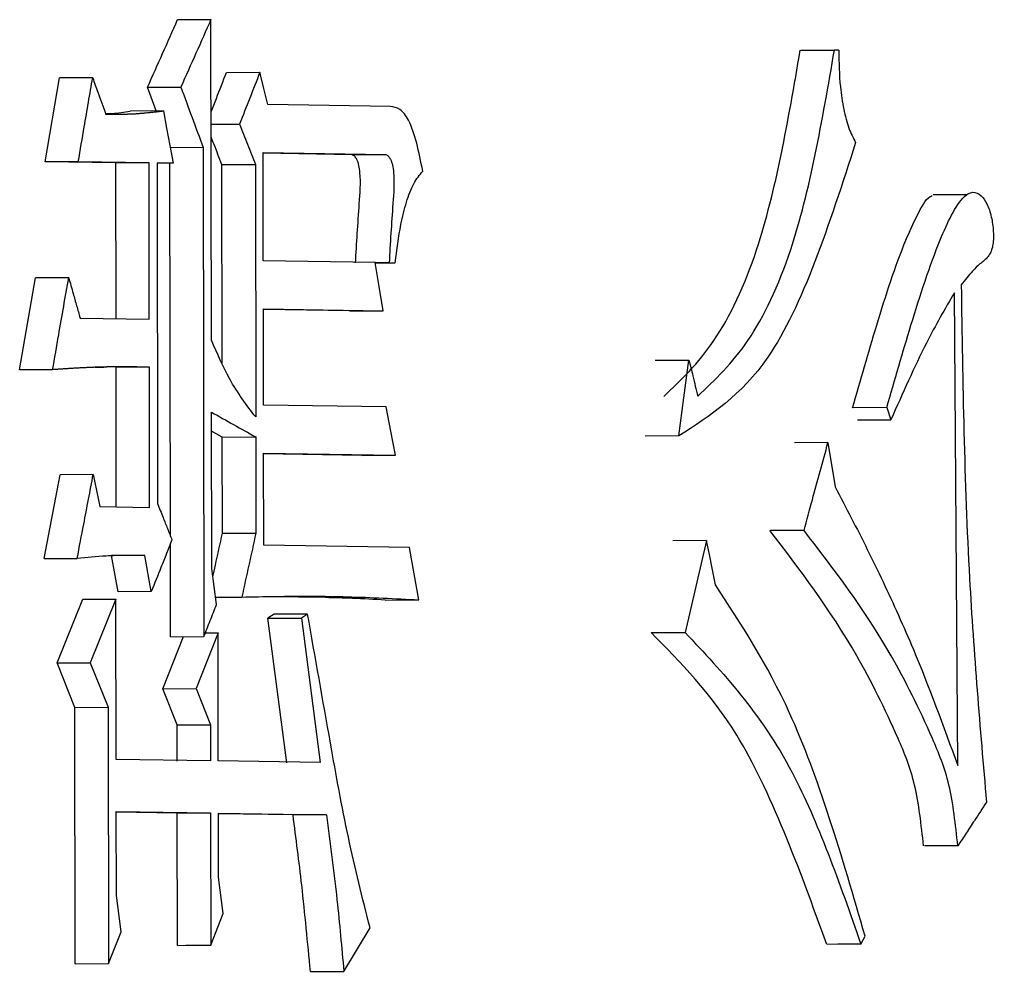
# Model space of a CAD drawing. Header units: millimetres. Extents: x 1726 to 4771, y 590 to 2743.
# Drawn here: x 3184.046 to 3186.674, y 958.613 to 961.183 of the extents above; entities that cross this region are included whole.
import ezdxf

# ---------------------------------------------------------------- set-up
doc = ezdxf.new("R2010")
doc.units = ezdxf.units.MM

msp = doc.modelspace()

# ---------------------------------------------------------------- linework, layer by layer
at = {"color": 7, "linetype": 'Continuous', "lineweight": 25}
for p, q in [((3184.4727, 961.1823), (3184.5627, 961.1828)), ((3184.5639, 960.3175), (3184.5627, 961.1828)), ((3186.1546, 961.0998), (3186.2451, 961.1003)), ((3186.2565, 961.1001), (3186.2451, 961.1003)), ((3184.1152, 960.7984), (3184.1541, 961.025)), ((3184.2436, 961.0255), (3184.1541, 961.025)), ((3184.6047, 961.0396), (3184.6948, 961.0401)), ((3184.3917, 960.9997), (3184.4816, 961.0002)), ((3184.4152, 960.9359), (3184.3917, 960.9997)), ((3185.0471, 960.9479), (3184.7161, 960.9532)), ((3184.293, 960.9289), (3184.2783, 960.9283)), ((3184.4343, 960.936), (3184.3445, 960.9355)), ((3184.5631, 960.8999), (3184.6398, 960.9003)), ((3184.5418, 960.837), (3184.4527, 960.8365)), ((3184.5418, 960.837), (3184.5437, 959.5173)), ((3184.7036, 960.8236), (3185.0348, 960.8183)), ((3184.704, 960.5315), (3184.7036, 960.8236)), ((3184.9442, 960.8178), (3184.7036, 960.8217)), ((3184.9442, 960.8178), (3185.0348, 960.8183)), ((3184.2047, 960.7989), (3184.1152, 960.7984)), ((3184.306, 960.7955), (3184.1152, 960.7984)), ((3184.3957, 960.796), (3184.2047, 960.7989)), ((3184.3957, 960.796), (3184.306, 960.7955)), ((3184.3066, 960.3755), (3184.306, 960.7955)), ((3184.3963, 960.3741), (3184.3957, 960.796)), ((3184.4604, 960.795), (3184.4173, 960.7956)), ((3184.4173, 960.7956), (3184.4186, 959.8762)), ((3184.4604, 960.795), (3184.4173, 960.7947)), ((3184.4534, 959.7887), (3184.4519, 960.7949)), ((3184.5923, 960.791), (3184.6825, 960.7915)), ((3184.5931, 960.2555), (3184.5923, 960.791)), ((3184.6825, 960.7915), (3184.6834, 960.11)), ((3186.6019, 960.7095), (3186.5114, 960.7091)), ((3185.0062, 960.5267), (3184.704, 960.5315)), ((3185.0435, 960.5261), (3185.0063, 960.5259)), ((3185.0064, 960.5255), (3185.0601, 960.5258)), ((3185.0435, 960.5261), (3185.0601, 960.5258)), ((3184.0461, 960.237), (3184.0894, 960.4851)), ((3184.1789, 960.4856), (3184.0894, 960.4851)), ((3186.5778, 959.1688), (3186.5686, 960.4453)), ((3184.7042, 960.4017), (3185.0271, 960.3966)), ((3184.7046, 960.1421), (3184.7042, 960.4017)), ((3184.9365, 960.3961), (3184.7042, 960.3998)), ((3184.9365, 960.3961), (3185.0271, 960.3966)), ((3184.2096, 960.377), (3184.3963, 960.3741)), ((3185.7617, 960.2632), (3185.8526, 960.2636)), ((3184.1355, 960.2375), (3184.0461, 960.237)), ((3184.3965, 960.2443), (3184.3068, 960.2438)), ((3184.3073, 959.8671), (3184.3068, 960.2438)), ((3184.3971, 959.8657), (3184.3965, 960.2443)), ((3185.0358, 960.1368), (3184.7046, 960.1421)), ((3186.3863, 960.135), (3186.296, 960.1346)), ((3186.3863, 960.135), (3186.3976, 960.1024)), ((3184.5648, 959.7009), (3184.5642, 960.1227)), ((3186.3074, 960.1019), (3186.3976, 960.1024)), ((3184.5934, 960.0554), (3184.5643, 960.0718)), ((3184.5934, 960.0554), (3184.6835, 960.0559)), ((3184.5938, 959.7958), (3184.5934, 960.0554)), ((3184.6835, 960.0559), (3184.6839, 959.7963)), ((3185.8255, 960.0586), (3185.7345, 960.0581)), ((3186.2276, 960.0406), (3186.1371, 960.0401)), ((3186.2276, 960.0406), (3186.2468, 959.9212)), ((3184.7048, 960.0123), (3185.0608, 960.0066)), ((3184.7051, 959.7635), (3184.7048, 960.0123)), ((3184.9702, 960.0061), (3184.7048, 960.0104)), ((3184.9702, 960.0061), (3185.0608, 960.0066)), ((3184.1123, 959.7276), (3184.1556, 959.9541)), ((3184.2451, 959.9546), (3184.1556, 959.9541)), ((3184.2451, 959.9546), (3184.2627, 959.8678)), ((3184.2627, 959.8678), (3184.3971, 959.8657)), ((3186.163, 959.8038), (3186.0725, 959.8033)), ((3184.4538, 959.5168), (3184.4534, 959.7679)), ((3185.0984, 959.7572), (3184.7051, 959.7635)), ((3185.9002, 959.776), (3185.8094, 959.7756)), ((3185.9002, 959.776), (3185.8419, 959.5283)), ((3184.3843, 959.7361), (3184.2945, 959.7356)), ((3184.4017, 959.6385), (3184.3843, 959.7361)), ((3184.1123, 959.7276), (3184.2018, 959.7281)), ((3184.3119, 959.638), (3184.2945, 959.7356)), ((3184.4017, 959.6385), (3184.3119, 959.638)), ((3184.1476, 959.4458), (3184.2169, 959.6178)), ((3184.3065, 959.6183), (3184.2372, 959.4463)), ((3184.3071, 959.1856), (3184.3065, 959.6183)), ((3184.5751, 959.6235), (3184.6459, 959.6239)), ((3184.7244, 959.6253), (3184.8726, 959.6231)), ((3185.0327, 959.6157), (3185.1234, 959.6162)), ((3184.7333, 959.5773), (3184.7165, 959.5667)), ((3184.7165, 959.5667), (3184.8068, 959.5672)), ((3184.7674, 959.1765), (3184.7165, 959.5667)), ((3184.8236, 959.5778), (3184.7333, 959.5773)), ((3184.8236, 959.5778), (3184.8068, 959.5672)), ((3184.8068, 959.5672), (3184.8578, 959.177)), ((3184.5821, 959.5275), (3184.5225, 959.377)), ((3184.5477, 959.5273), (3184.5821, 959.5275)), ((3184.5826, 959.1814), (3184.5821, 959.5275)), ((3185.751, 959.5278), (3185.8419, 959.5283)), ((3184.4326, 959.3765), (3184.4882, 959.517)), ((3184.4538, 959.5168), (3184.5437, 959.5173)), ((3184.1476, 959.4458), (3184.2372, 959.4463)), ((3184.1956, 959.3261), (3184.1476, 959.4458)), ((3184.2372, 959.4463), (3184.2852, 959.3266)), ((3184.4326, 959.3765), (3184.5225, 959.377)), ((3184.4712, 959.2786), (3184.4326, 959.3765)), ((3184.5225, 959.377), (3184.5611, 959.2791)), ((3184.1956, 959.3261), (3184.2852, 959.3266)), ((3184.1966, 958.6338), (3184.1956, 959.3261)), ((3184.2852, 959.3266), (3184.2862, 958.6343)), ((3184.4712, 959.2786), (3184.5611, 959.2791)), ((3184.4713, 959.1812), (3184.4712, 959.2786)), ((3184.5611, 959.2791), (3184.5613, 959.1817)), ((3184.5613, 959.1817), (3184.3071, 959.1856)), ((3184.8578, 959.177), (3184.5826, 959.1814)), ((3184.3073, 959.045), (3184.5615, 959.0411)), ((3184.3076, 958.8179), (3184.3073, 959.045)), ((3184.4715, 959.0406), (3184.3073, 959.0431)), ((3184.4715, 959.0406), (3184.5615, 959.0411)), ((3184.472, 958.6836), (3184.4715, 959.0406)), ((3184.5615, 959.0411), (3184.562, 958.6841)), ((3184.5828, 959.0408), (3184.8747, 959.0361)), ((3184.5831, 958.8677), (3184.5828, 959.0408)), ((3184.7844, 959.0356), (3184.5828, 959.0388)), ((3184.8747, 959.0361), (3184.7844, 959.0356)), ((3186.5781, 958.9524), (3186.4882, 958.952)), ((3184.596, 958.7701), (3184.5831, 958.8677)), ((3184.3208, 958.7203), (3184.3076, 958.8179)), ((3184.562, 958.6841), (3184.596, 958.7701)), ((3184.2862, 958.6343), (3184.3208, 958.7203)), ((3184.9214, 958.6135), (3184.9919, 958.731)), ((3186.3167, 958.6869), (3186.328, 958.7083)), ((3184.1966, 958.6338), (3184.2862, 958.6343)), ((3184.831, 958.613), (3184.9214, 958.6135))]:
    msp.add_line(p, q, dxfattribs=at)
at = {"color": 7, "linetype": 'Continuous', "lineweight": 25, "flags": 128}
for points in [[(3184.7161, 960.9532), (3184.7055, 960.9966), (3184.6948, 961.0401)], [(3184.4343, 960.936), (3184.4429, 960.8897), (3184.4516, 960.8423), (3184.4604, 960.795)], [(3185.0271, 960.3966), (3185.0166, 960.4616), (3185.0062, 960.5267)], [(3185.8255, 960.0586), (3185.8391, 960.1611), (3185.8526, 960.2636)], [(3185.0608, 960.0066), (3185.0483, 960.0717), (3185.0358, 960.1368)], [(3184.5938, 959.7958), (3184.6165, 959.796), (3184.6393, 959.7961), (3184.6839, 959.7963)], [(3185.9238, 959.6566), (3185.9149, 959.7016), (3185.9076, 959.7388), (3185.9002, 959.776)], [(3185.1234, 959.6162), (3185.1109, 959.6867), (3185.0984, 959.7572)], [(3184.5778, 959.6033), (3184.5713, 959.6521), (3184.5648, 959.7009)], [(3184.2169, 959.6178), (3184.2617, 959.6181), (3184.3065, 959.6183)], [(3186.3167, 958.6869), (3186.2831, 958.6867), (3186.2538, 958.6866), (3186.2264, 958.6864)], [(3184.472, 958.6836), (3184.4945, 958.6838), (3184.517, 958.6839), (3184.5395, 958.684), (3184.562, 958.6841)]]:
    msp.add_lwpolyline(points, dxfattribs=at)
at = {"color": 7, "linetype": 'Continuous', "lineweight": 25}
for points, knots in [([(3184.3917, 960.9997), (3184.4052, 961.0301), (3184.4323, 961.091), (3184.4592, 961.1518), (3184.4727, 961.1823)], [0, 0, 0, 0, 0.5, 1, 1, 1, 1]), ([(3184.5627, 961.1828), (3184.5492, 961.1523), (3184.5222, 961.0915), (3184.4951, 961.0306), (3184.4816, 961.0002)], [0, 0, 0, 0, 0.5, 1, 1, 1, 1]), ([(3185.7846, 960.1654), (3185.831, 960.2095), (3185.9251, 960.2987), (3186.0667, 960.6), (3186.12, 960.909), (3186.1529, 961.0998)], [0, 0, 0, 0, 0.2714084, 0.5500009, 1, 1, 1, 1]), ([(3185.8762, 960.1659), (3185.9227, 960.2099), (3186.017, 960.2992), (3186.1588, 960.6003), (3186.2121, 960.9094), (3186.2451, 961.1003)], [0, 0, 0, 0, 0.271527, 0.550151, 1, 1, 1, 1]), ([(3186.2565, 961.1001), (3186.2572, 961.0666), (3186.2584, 961.0117), (3186.2691, 960.9403), (3186.283, 960.8876), (3186.2959, 960.8627), (3186.3023, 960.8505)], [0, 0, 0, 0, 0.347684, 0.57015, 0.787843, 1, 1, 1, 1]), ([(3184.2047, 960.7989), (3184.2101, 960.8302), (3184.2192, 960.8836), (3184.2322, 960.9591), (3184.2398, 961.0033), (3184.2436, 961.0255)], [0, 0, 0, 0, 0.4145168, 0.7072578, 1, 1, 1, 1]), ([(3184.2436, 961.0255), (3184.2483, 961.0124), (3184.2564, 960.9896), (3184.2681, 960.9569), (3184.2751, 960.9374), (3184.2786, 960.9276)], [0, 0, 0, 0, 0.400149, 0.700074, 1, 1, 1, 1]), ([(3184.563, 960.9336), (3184.5678, 960.9456), (3184.5817, 960.981), (3184.5956, 961.0163), (3184.6047, 961.0396)], [0, 0, 0, 0, 0.340749, 1, 1, 1, 1]), ([(3184.6948, 961.0401), (3184.6857, 961.0168), (3184.6674, 960.9702), (3184.649, 960.9236), (3184.6398, 960.9003)], [0, 0, 0, 0, 0.499999, 1, 1, 1, 1]), ([(3184.4816, 961.0002), (3184.4916, 960.973), (3184.5117, 960.9186), (3184.5318, 960.8642), (3184.5418, 960.837)], [0, 0, 0, 0, 0.499999, 1, 1, 1, 1]), ([(3185.1341, 960.7734), (3185.1239, 960.825), (3185.11, 960.896), (3185.0731, 960.9441), (3185.0557, 960.9466), (3185.0471, 960.9479)], [0, 0, 0, 0, 0.572838, 0.788051, 1, 1, 1, 1]), ([(3184.2786, 960.9276), (3184.2981, 960.9273), (3184.3189, 960.927), (3184.3408, 960.9277), (3184.3457, 960.9279), (3184.3505, 960.9281), (3184.3554, 960.9283), (3184.359, 960.9285), (3184.3639, 960.9289), (3184.3688, 960.9292), (3184.3748, 960.9297), (3184.3797, 960.9301), (3184.3846, 960.9305), (3184.3894, 960.931), (3184.3943, 960.9315), (3184.3991, 960.932), (3184.404, 960.9325), (3184.4082, 960.933), (3184.4118, 960.9334), (3184.4142, 960.9337), (3184.4173, 960.934), (3184.4209, 960.9344), (3184.4239, 960.9348), (3184.4263, 960.935), (3184.4286, 960.9353), (3184.4312, 960.9356), (3184.4333, 960.9359), (3184.4343, 960.936)], [0, 0, 0, 0, 0.37469, 0.398108, 0.421525, 0.468361, 0.491779, 0.515196, 0.538614, 0.58545, 0.608867, 0.655703, 0.67912, 0.702538, 0.749374, 0.772791, 0.796209, 0.843045, 0.854753, 0.866462, 0.88988, 0.913298, 0.936715, 0.948424, 0.960133, 0.980067, 1, 1, 1, 1]), ([(3184.2918, 960.9289), (3184.2932, 960.929), (3184.3109, 960.9296), (3184.3284, 960.9327), (3184.3445, 960.9355)], [0, 0, 0, 0, 0.0817829, 1, 1, 1, 1]), ([(3184.6398, 960.9003), (3184.647, 960.8822), (3184.6612, 960.8459), (3184.6754, 960.8096), (3184.6825, 960.7915)], [0, 0, 0, 0, 0.500002, 1, 1, 1, 1]), ([(3184.5923, 960.791), (3184.5853, 960.8091), (3184.5755, 960.834), (3184.5658, 960.8589), (3184.5631, 960.8657)], [0, 0, 0, 0, 0.728832, 1, 1, 1, 1]), ([(3186.3023, 960.8505), (3186.2307, 960.6291), (3186.1047, 960.2392), (3185.9097, 960.1131), (3185.8255, 960.0586)], [0, 0, 0, 0, 0.567651, 1, 1, 1, 1]), ([(3184.9529, 960.5256), (3184.956, 960.5785), (3184.9606, 960.6588), (3184.968, 960.7489), (3184.9624, 960.7892), (3184.9573, 960.8048), (3184.9509, 960.8142), (3184.9464, 960.8166), (3184.9442, 960.8178)], [0, 0, 0, 0, 0.507489, 0.770663, 0.836102, 0.89907, 0.950164, 1, 1, 1, 1]), ([(3185.0348, 960.8183), (3185.037, 960.8171), (3185.0415, 960.8147), (3185.0479, 960.8053), (3185.053, 960.7897), (3185.0586, 960.7494), (3185.0512, 960.6593), (3185.0466, 960.579), (3185.0435, 960.5261)], [0, 0, 0, 0, 0.049888, 0.101022, 0.164011, 0.229448, 0.49258, 1, 1, 1, 1]), ([(3185.0601, 960.5258), (3185.0645, 960.5611), (3185.0716, 960.6189), (3185.0894, 960.6904), (3185.1088, 960.7423), (3185.1257, 960.7631), (3185.1341, 960.7734)], [0, 0, 0, 0, 0.34869, 0.570906, 0.788288, 1, 1, 1, 1]), ([(3186.3863, 960.135), (3186.4078, 960.2098), (3186.4531, 960.3671), (3186.5105, 960.5444), (3186.5604, 960.6568), (3186.5899, 960.7043), (3186.6183, 960.7199), (3186.6397, 960.7111), (3186.6573, 960.6872), (3186.6689, 960.6524), (3186.674, 960.6172), (3186.6744, 960.5899), (3186.6724, 960.5711), (3186.6674, 960.5544), (3186.6558, 960.5364), (3186.6381, 960.5246), (3186.6138, 960.5004), (3186.5972, 960.4794), (3186.5871, 960.4666)], [0, 0, 0, 0, 0.208327, 0.438591, 0.516152, 0.594124, 0.638952, 0.683964, 0.718603, 0.753477, 0.783861, 0.800038, 0.813271, 0.826563, 0.846381, 0.891589, 0.934119, 1, 1, 1, 1]), ([(3186.2939, 960.1346), (3186.3154, 960.2092), (3186.3606, 960.3662), (3186.4179, 960.5453), (3186.468, 960.6547), (3186.492, 960.6998), (3186.507, 960.7065), (3186.5089, 960.7074)], [0, 0, 0, 0, 0.3443891, 0.7243651, 0.8526654, 0.9816475, 1, 1, 1, 1]), ([(3184.1355, 960.2375), (3184.141, 960.2687), (3184.1509, 960.3257), (3184.1654, 960.4084), (3184.1744, 960.4599), (3184.1789, 960.4856)], [0, 0, 0, 0, 0.377751, 0.688875, 1, 1, 1, 1]), ([(3184.1789, 960.4856), (3184.1829, 960.4715), (3184.19, 960.4463), (3184.2003, 960.4101), (3184.2065, 960.388), (3184.2096, 960.377)], [0, 0, 0, 0, 0.390452, 0.695225, 1, 1, 1, 1]), ([(3186.5871, 960.4666), (3186.5912, 960.2013), (3186.5984, 959.7305), (3186.6381, 959.2707), (3186.6554, 959.0699)], [0, 0, 0, 0, 0.563476, 1, 1, 1, 1]), ([(3186.5686, 960.4453), (3186.5432, 960.4013), (3186.5005, 960.3277), (3186.4446, 960.2089), (3186.4133, 960.1379), (3186.3976, 960.1024)], [0, 0, 0, 0, 0.425603, 0.712586, 1, 1, 1, 1]), ([(3184.6834, 960.11), (3184.6591, 960.1419), (3184.6154, 960.1992), (3184.5798, 960.2811), (3184.5639, 960.3175)], [0, 0, 0, 0, 0.556261, 1, 1, 1, 1]), ([(3185.8526, 960.2636), (3185.8561, 960.2493), (3185.8618, 960.2258), (3185.8696, 960.1932), (3185.874, 960.175), (3185.8762, 960.1659)], [0, 0, 0, 0, 0.439737, 0.71987, 1, 1, 1, 1]), ([(3184.3965, 960.2443), (3184.395, 960.2443), (3184.3919, 960.2444), (3184.3873, 960.2444), (3184.3827, 960.2445), (3184.3781, 960.2446), (3184.3735, 960.2446), (3184.3689, 960.2447), (3184.365, 960.2447), (3184.3612, 960.2448), (3184.3573, 960.2448), (3184.3527, 960.2449), (3184.3489, 960.2449), (3184.345, 960.2449), (3184.3412, 960.245), (3184.3365, 960.245), (3184.3327, 960.245), (3184.3288, 960.245), (3184.325, 960.2451), (3184.3203, 960.2451), (3184.3165, 960.2451), (3184.3126, 960.2451), (3184.3088, 960.245), (3184.3041, 960.245), (3184.3003, 960.245), (3184.2964, 960.245), (3184.2926, 960.2449), (3184.2879, 960.2449), (3184.2841, 960.2448), (3184.2802, 960.2447), (3184.2763, 960.2447), (3184.2717, 960.2446), (3184.2671, 960.2445), (3184.2632, 960.2444), (3184.2593, 960.2443), (3184.2555, 960.2441), (3184.2516, 960.244), (3184.2477, 960.2439), (3184.2438, 960.2437), (3184.2392, 960.2435), (3184.2345, 960.2434), (3184.2307, 960.2432), (3184.2268, 960.243), (3184.2229, 960.2428), (3184.2183, 960.2426), (3184.2144, 960.2424), (3184.2105, 960.2422), (3184.2066, 960.242), (3184.202, 960.2417), (3184.1981, 960.2415), (3184.1942, 960.2413), (3184.1903, 960.241), (3184.1857, 960.2407), (3184.1818, 960.2405), (3184.1779, 960.2403), (3184.174, 960.24), (3184.1694, 960.2397), (3184.1655, 960.2395), (3184.1616, 960.2392), (3184.1577, 960.239), (3184.153, 960.2386), (3184.1491, 960.2384), (3184.1452, 960.2381), (3184.1409, 960.2378), (3184.1374, 960.2376), (3184.1355, 960.2375)], [0, 0, 0, 0, 0.017776, 0.035552, 0.053328, 0.071104, 0.08888, 0.106656, 0.124432, 0.13332, 0.151096, 0.168872, 0.186648, 0.195536, 0.213312, 0.231088, 0.248863, 0.257751, 0.275527, 0.293303, 0.311079, 0.319967, 0.337743, 0.355519, 0.373295, 0.382183, 0.399959, 0.417735, 0.435511, 0.444399, 0.462175, 0.479951, 0.497727, 0.515503, 0.524391, 0.542167, 0.559943, 0.568831, 0.586607, 0.604383, 0.622159, 0.639935, 0.648823, 0.666599, 0.684375, 0.702151, 0.711039, 0.728814, 0.74659, 0.764366, 0.773254, 0.79103, 0.808806, 0.826582, 0.83547, 0.853246, 0.871022, 0.888798, 0.897686, 0.915462, 0.933238, 0.951014, 0.959902, 0.977678, 1, 1, 1, 1]), ([(3184.2504, 960.2439), (3184.2568, 960.2441), (3184.2666, 960.2443), (3184.2716, 960.2443), (3184.2734, 960.2443)], [0, 0, 0, 0, 0.6451761, 1, 1, 1, 1]), ([(3184.5642, 960.1227), (3184.5841, 960.1116), (3184.624, 960.0893), (3184.6637, 960.0671), (3184.6835, 960.0559)], [0, 0, 0, 0, 0.5, 1, 1, 1, 1]), ([(3186.163, 959.8038), (3186.1705, 959.8312), (3186.185, 959.8844), (3186.2066, 959.9634), (3186.2206, 960.0148), (3186.2276, 960.0406)], [0, 0, 0, 0, 0.347779, 0.673889, 1, 1, 1, 1]), ([(3184.2018, 959.7281), (3184.2077, 959.7589), (3184.2179, 959.8121), (3184.2323, 959.8876), (3184.2409, 959.9322), (3184.2451, 959.9546)], [0, 0, 0, 0, 0.408301, 0.70415, 1, 1, 1, 1]), ([(3186.2468, 959.9212), (3186.276, 959.8656), (3186.3345, 959.7543), (3186.4043, 959.606), (3186.4876, 959.4163), (3186.5389, 959.2756), (3186.5778, 959.1688)], [0, 0, 0, 0, 0.245125, 0.490307, 0.612877, 1, 1, 1, 1]), ([(3184.4186, 959.8762), (3184.4236, 959.8636), (3184.4326, 959.841), (3184.4456, 959.8084), (3184.4535, 959.7883), (3184.4575, 959.7782)], [0, 0, 0, 0, 0.384576, 0.692287, 1, 1, 1, 1]), ([(3184.5679, 959.678), (3184.5702, 959.6885), (3184.5788, 959.7278), (3184.5875, 959.7671), (3184.5938, 959.7958)], [0, 0, 0, 0, 0.268475, 1, 1, 1, 1]), ([(3184.6839, 959.7963), (3184.6776, 959.7676), (3184.6649, 959.7101), (3184.6523, 959.6526), (3184.6459, 959.6239)], [0, 0, 0, 0, 0.5, 1, 1, 1, 1]), ([(3186.4856, 958.952), (3186.4793, 959.0093), (3186.4669, 959.123), (3186.3984, 959.2884), (3186.2747, 959.5373), (3186.1516, 959.6981), (3186.071, 959.8033)], [0, 0, 0, 0, 0.124785, 0.247262, 0.507336, 1, 1, 1, 1]), ([(3186.5781, 958.9524), (3186.5719, 959.0098), (3186.5595, 959.1235), (3186.4909, 959.2889), (3186.367, 959.5378), (3186.2437, 959.6986), (3186.163, 959.8038)], [0, 0, 0, 0, 0.124706, 0.247159, 0.50724, 1, 1, 1, 1]), ([(3184.4575, 959.7782), (3184.4526, 959.7658), (3184.4427, 959.741), (3184.4241, 959.6944), (3184.4104, 959.6603), (3184.4017, 959.6385)], [0, 0, 0, 0, 0.266243, 0.532487, 1, 1, 1, 1]), ([(3184.3843, 959.7361), (3184.3669, 959.7363), (3184.332, 959.7367), (3184.2712, 959.7346), (3184.2278, 959.7305), (3184.2018, 959.7281)], [0, 0, 0, 0, 0.287575, 0.575167, 1, 1, 1, 1]), ([(3186.328, 958.7083), (3186.2654, 958.9234), (3186.1546, 959.304), (3185.9937, 959.5498), (3185.9238, 959.6566)], [0, 0, 0, 0, 0.565351, 1, 1, 1, 1]), ([(3184.6459, 959.6239), (3184.6762, 959.6245), (3184.7719, 959.6264), (3184.9317, 959.6263), (3185.0595, 959.6196), (3185.1234, 959.6162)], [0, 0, 0, 0, 0.18758, 0.593728, 1, 1, 1, 1]), ([(3185.0327, 959.6157), (3185.0033, 959.6173), (3184.95, 959.6203), (3184.8961, 959.6216), (3184.8719, 959.6222)], [0, 0, 0, 0, 0.552459, 1, 1, 1, 1]), ([(3184.5437, 959.5173), (3184.5494, 959.5316), (3184.5607, 959.5603), (3184.5721, 959.589), (3184.5778, 959.6033)], [0, 0, 0, 0, 0.499999, 1, 1, 1, 1]), ([(3184.9919, 958.731), (3184.9716, 958.8116), (3184.9313, 958.9722), (3184.8796, 959.26), (3184.844, 959.4617), (3184.8236, 959.5778)], [0, 0, 0, 0, 0.2998252, 0.5972576, 1, 1, 1, 1]), ([(3186.2245, 958.6864), (3186.1489, 958.8939), (3186.0154, 959.2605), (3185.8305, 959.4469), (3185.7503, 959.5278)], [0, 0, 0, 0, 0.566083, 1, 1, 1, 1]), ([(3185.8419, 959.5283), (3185.9437, 959.4201), (3186.1279, 959.2245), (3186.2584, 958.853), (3186.3167, 958.6869)], [0, 0, 0, 0, 0.552865, 1, 1, 1, 1]), ([(3186.6554, 959.0699), (3186.6445, 959.0533), (3186.6262, 959.0254), (3186.6004, 958.9862), (3186.5856, 958.9637), (3186.5781, 958.9524)], [0, 0, 0, 0, 0.425168, 0.712584, 1, 1, 1, 1]), ([(3184.831, 958.613), (3184.8237, 958.6909), (3184.8135, 958.801), (3184.7963, 958.9409), (3184.7883, 959.004), (3184.7844, 959.0356)], [0, 0, 0, 0, 0.547711, 0.77384, 1, 1, 1, 1]), ([(3184.8747, 959.0361), (3184.8796, 958.9979), (3184.8894, 958.9216), (3184.9061, 958.7813), (3184.9155, 958.6779), (3184.9214, 958.6135)], [0, 0, 0, 0, 0.273664, 0.547351, 1, 1, 1, 1])]:
    msp.add_open_spline(points, degree=3, knots=knots, dxfattribs=at)

doc.saveas('drawing.dxf')
